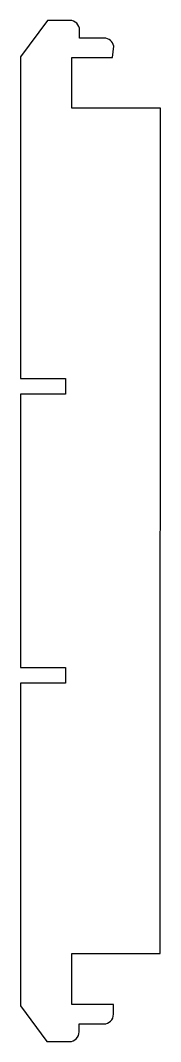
# Model space of a CAD drawing. Header units: millimetres. Extents: x -2.8 to 2.8, y -20.3 to 20.3.
import ezdxf

# ---------------------------------------------------------------- set-up
doc = ezdxf.new("R2010")
doc.units = ezdxf.units.MM
doc.layers.get('0').update_dxf_attribs({"linetype": 'CONTINUOUS'})

msp = doc.modelspace()

# ---------------------------------------------------------------- linework, layer by layer
for p, q in [((-1.715, 20.313), (-2.784, 18.871)), ((-0.822, 20.313), (-1.715, 20.313)), ((-0.435, 19.612), (-0.435, 19.925)), ((0.541, 19.611), (-0.435, 19.612)), ((0.875, 18.836), (0.923, 19.289)), ((-2.784, 18.871), (-2.784, 6.064)), ((-0.736, 16.825), (-0.736, 18.837)), ((-0.736, 18.837), (0.875, 18.836)), ((2.785, 16.825), (-0.736, 16.825)), ((2.772, -16.813), (2.785, 16.825)), ((-2.784, 6.064), (-0.995, 6.064)), ((-0.995, 6.064), (-0.995, 5.439)), ((-0.995, 5.439), (-2.784, 5.439)), ((-2.784, 5.439), (-2.784, -5.427)), ((-2.784, -5.427), (-0.995, -5.427)), ((-0.995, -5.427), (-0.995, -6.052)), ((-2.784, -6.052), (-2.785, -18.888)), ((-0.995, -6.052), (-2.784, -6.052)), ((-0.736, -18.838), (-0.736, -16.813)), ((-0.736, -16.813), (2.772, -16.813)), ((-2.785, -18.888), (-1.731, -20.313)), ((0.914, -18.838), (-0.736, -18.838)), ((0.914, -19.226), (0.914, -18.838)), ((-0.45, -19.926), (-0.45, -19.613)), ((-0.45, -19.613), (0.526, -19.613)), ((-1.731, -20.313), (-0.837, -20.313))]:
    msp.add_line(p, q)
for centre, radius, start, end in [((-0.822, 19.925), 0.388, -0.0442, 89.9558), ((0.541, 19.224), 0.387, 9.634, 89.9558), ((0.526, -19.226), 0.387, 270, 360), ((-0.837, -19.926), 0.387, -90, 0)]:
    msp.add_arc(centre, radius, start, end)

doc.saveas('drawing.dxf')
